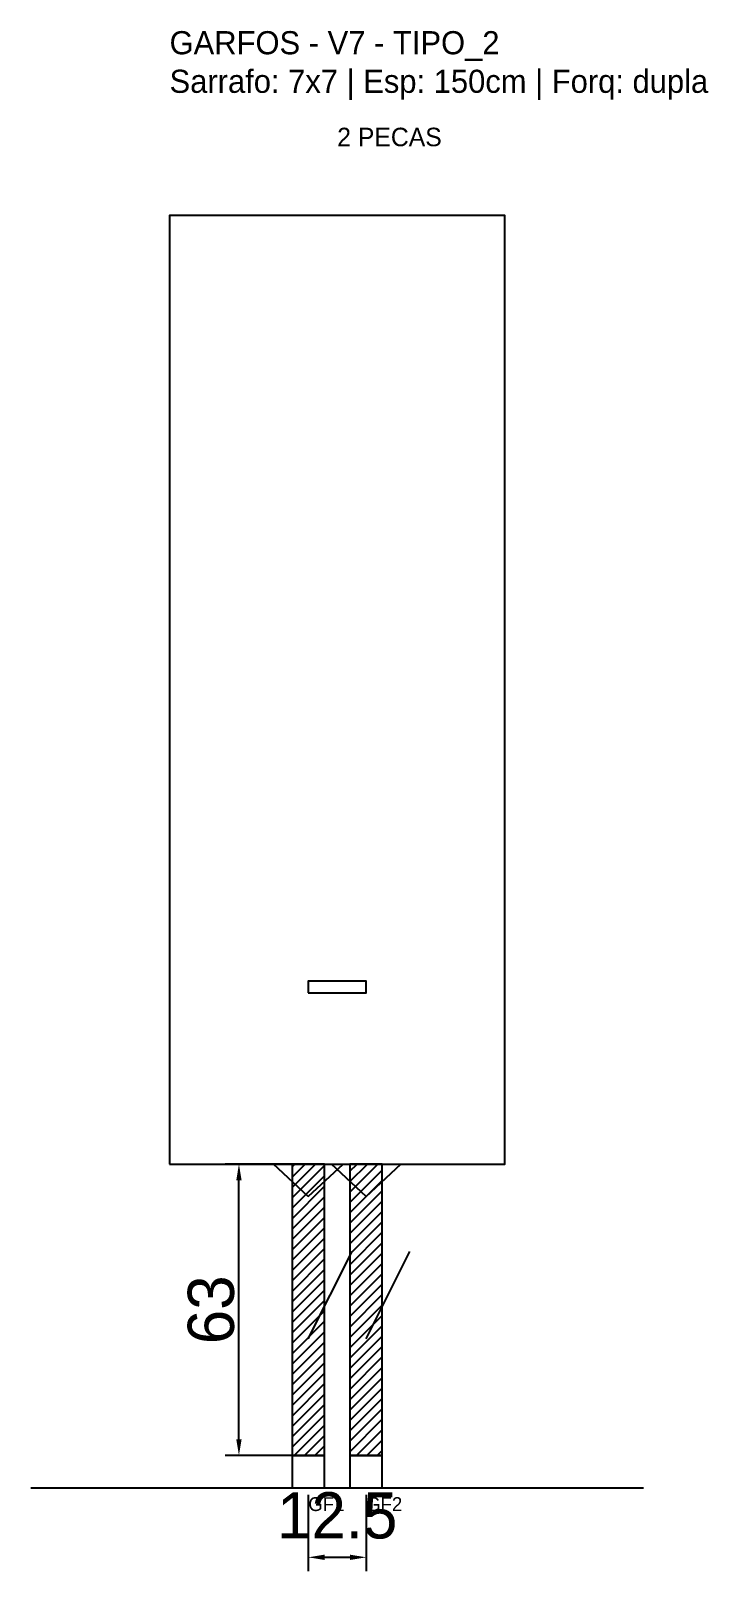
# Model space of a CAD drawing. Header units: metres. Extents: x -30 to 116, y -25 to 308.
import ezdxf

# ---------------------------------------------------------------- set-up
doc = ezdxf.new("R2010")
doc.units = ezdxf.units.M
for name, color, linetype in [('BARRA_ANCORAGEM', 1, 'Continuous'), ('COTA', 241, 'Continuous'), ('GARFOS OK', 3, 'Continuous'), ('NOME DA VIGA', 6, 'Continuous'), ('SARR_7x7', 40, 'Continuous'), ('TIRAS REESCORAMENTO', 252, 'Continuous'), ('VIGAS', 3, 'Continuous')]:
    doc.layers.add(name, color=color, linetype=linetype)
doc.dimstyles.new('EZ DXF', dxfattribs={"dimtxt": 10, "dimasz": 3.5, "dimexe": 3, "dimexo": 1.5, "dimgap": 1, "dimtad": 1, "dimdec": 1, "dimdsep": 46, "dimcen": 2.5, "dimazin": 3, "dimtfac": 1, "dimtmove": 0, "dimatfit": 3})

msp = doc.modelspace()

# ---------------------------------------------------------------- hatches: boundary and pattern name
at = {"layer": 'COTA'}
h = msp.add_hatch(dxfattribs=at)
h.set_pattern_fill('ANSI31', scale=0.5)
h.paths.add_polyline_path([(26.5, 0), (33.5, 0), (33.5, 63), (26.5, 63)])
h = msp.add_hatch(dxfattribs=at)
h.set_pattern_fill('ANSI31', scale=0.5)
h.paths.add_polyline_path([(39, 0), (46, 0), (46, 63), (39, 63)])

# ---------------------------------------------------------------- linework, layer by layer
at = {"layer": 'BARRA_ANCORAGEM'}
for p, q in [((30, 25.2), (39.45, 44.1)), ((42.5, 25.2), (51.95, 44.1))]:
    msp.add_line(p, q, dxfattribs=at)
at = {"layer": 'GARFOS OK'}
for p, q in [((30, 56), (22.5, 63)), ((22.5, 63), (37.5, 63)), ((30, 56), (37.5, 63)), ((42.5, 56), (35, 63)), ((35, 63), (50, 63)), ((42.5, 56), (50, 63))]:
    msp.add_line(p, q, dxfattribs=at)
at = {"layer": 'GARFOS OK', "linetype": 'CONTINUOUS'}
msp.add_line((-30, -7), (102.5, -7), dxfattribs=at)
at = {"layer": 'GARFOS OK'}
for points in [[(26.5, 0), (33.5, 0), (33.5, 63), (26.5, 63), (26.5, 0)], [(39, 0), (46, 0), (46, 63), (39, 63), (39, 0)]]:
    msp.add_lwpolyline(points, dxfattribs=at)
at = {"layer": 'SARR_7x7'}
for points in [[(26.5, -7), (33.5, -7), (33.5, 0), (26.5, 0), (26.5, -7)], [(39, -7), (46, -7), (46, 0), (39, 0), (39, -7)]]:
    msp.add_lwpolyline(points, dxfattribs=at)
at = {"layer": 'TIRAS REESCORAMENTO'}
msp.add_lwpolyline([(30, 100), (42.5, 100), (42.5, 102.5), (30, 102.5), (30, 100)], dxfattribs=at)
at = {"layer": 'VIGAS'}
msp.add_lwpolyline([(0, 63), (72.5, 63), (72.5, 268), (0, 268), (0, 63)], dxfattribs=at)

# ---------------------------------------------------------------- texts
at = {"layer": 'NOME DA VIGA'}
for s, height, p in [('2 PECAS', 4, (36.25, 283)), ('GF1', 3, (30, -12)), ('GF2', 3, (42.5, -12))]:
    msp.add_text(s, height=height, dxfattribs=at).set_placement(p)
at = {"layer": 'NOME DA VIGA', "insert": (0, 293), "char_height": 5, "attachment_point": 7}
msp.add_mtext('GARFOS - V7 - TIPO_2\\PSarrafo: 7x7 | Esp: 150cm | Forq: dupla', dxfattribs=at)

# ---------------------------------------------------------------- dimensions: what is measured, and where the dimension line sits
at = {"layer": 'COTA'}
msp.add_linear_dim(base=(15, 0), p1=(30, 0), p2=(30, 63), angle=90, dimstyle='EZ DXF', dxfattribs=at).render()
msp.add_linear_dim(base=(30, -22), p1=(30, -7), p2=(42.5, -7), dimstyle='EZ DXF', dxfattribs=at).render()

doc.saveas('drawing.dxf')
